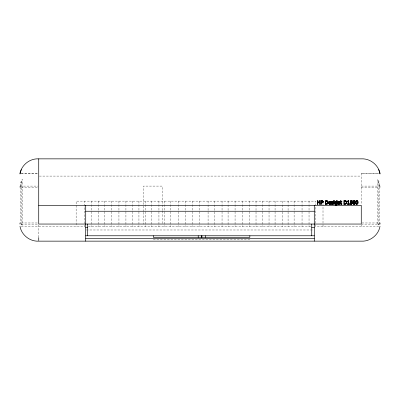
<?xml version="1.0" encoding="UTF-8"?>
<svg xmlns="http://www.w3.org/2000/svg" width="400" height="400" viewBox="0 0 400 400"><rect width="100%" height="100%" fill="white"/><g stroke="black" fill="none" stroke-linecap="round" stroke-linejoin="round"><path stroke-width="0.3" stroke-dasharray="2 1.5" d="M20.17 185.62L20.515 184.675M21.275 224.58L22.275 225.185L22.275 182.01L21.335 183.23L22.275 181.54L22.275 179.125L20.515 182.86L20.515 186.585M379.485 223.79L377.725 225.185L377.725 182.01L378.665 183.23L377.725 181.54L377.725 179.125L379.485 182.86L379.485 186.585M21.25 173.245L38.105 173.245M378.75 173.245L361.27 173.245L361.27 204.665M21.25 173.71L38.105 173.71M361.27 173.71L378.75 173.71M39.355 176.09L361.27 176.09M20 186.095L38.105 186.095M361.27 186.095L378.75 186.095M21.25 187.195L38.105 187.195M361.27 187.195L378.75 187.195M21.25 222.97L38.105 222.97M361.895 222.97L380 222.97M21.25 224.125L38.105 224.125M361.27 224.125L379.375 224.125M21.25 226.295L38.73 226.295M378.75 226.295L361.27 226.295L361.27 224.84M38.73 226.72L84.65 226.72L84.65 201.13M88.285 226.72L310.855 226.72M361.27 226.72L315.705 226.72L315.705 201.13L76.14 201.13L76.14 226.72M86.34 229.985L313.66 229.985M153.335 239.245L249.84 239.245M379.485 184.675L380 186.095M379.485 185.23L379.745 186.215M379.485 187.2L379.485 224.49M378.725 180.94L378.725 224.845M323.005 203.625L323.005 226.72M309.035 201.13L309.035 226.72M302.05 201.13L302.05 226.72M294.115 201.13L294.115 226.72M288.085 201.13L288.085 204.25M288.085 204.875L288.085 226.72M282.37 201.13L282.37 204.25M282.37 204.875L282.37 226.72M275.07 201.13L275.07 226.72M269.035 201.13L269.035 226.72M262.37 201.13L262.37 226.72M256.02 201.13L256.02 204.25M256.02 204.875L256.02 226.72M249.355 201.13L249.355 226.72M242.37 201.13L242.37 226.72M235.07 201.13L235.07 226.72M228.085 201.13L228.085 204.25M228.085 204.875L228.085 226.72M222.05 201.13L222.05 226.72M214.75 201.13L214.75 204.25M214.75 204.875L214.75 226.72M208.085 201.13L208.085 204.25M208.085 204.875L208.085 226.72M199.57 201.13L199.57 226.72M192.27 201.13L192.27 226.72M185.605 201.13L185.605 226.72M178.62 201.13L178.62 226.72M170.685 201.13L170.685 226.72M164.65 201.13L164.65 226.72M162.165 210.41L162.165 186.095L143.435 186.095L143.435 211.655M162.165 211.03L162.165 223.5M158.935 201.13L158.935 226.72M151.635 201.13L151.635 226.72M145.605 201.13L145.605 226.72M143.435 212.28L143.435 224.125M138.935 201.13L138.935 226.72M132.59 201.13L132.59 226.72M125.92 201.13L125.92 226.72M118.935 201.13L118.935 226.72M111.635 201.13L111.635 226.72M104.65 201.13L104.65 226.72M98.62 201.13L98.62 226.72M91.32 201.13L91.32 226.72M38.73 224.865L38.73 237.14M21.275 180.94L21.275 224.845M20.515 187.2L20.515 223.69"/><path stroke-width="0.6" d="M353.3 202.81L353.98 202.39L354.65 202.77M355.6 202.495C355.005 200.995 357.32 199.585 357.83 201.35M357.975 202.94L357.995 202.385M356.11 202.495L356.14 201.755M357.455 203.135L357.485 202.385M352.795 202.71L352.82 202.155M336.595 204.5L336.615 204.07M328.555 202.955L328.575 202.535M337.575 202.955C337.19 201.385 339.915 200.74 339.98 202.44M337.085 204.255L337.02 204.77A0.785 0.755 0 0 1 336.69 205.17C335.68 205.705 335.42 204.56 336.52 204.615M337.07 204.58L337.085 201.485L336.105 201.485L336.105 201.97L336.615 201.97M327.73 202.38L327.595 203.185M346.25 202.87L346.28 202.38M352.29 203.395L352.31 203.035M355.2 203.385L355.225 203.015M323.19 202.005L323.21 201.67M331.295 202.35L331.315 202.07M333.315 203.405L333.245 203.84M328.245 202.385L327.48 204L325.295 204.285L325.295 200.59L327.485 200.875L328.245 202.495M354.665 203.5L354.715 203.035M355.62 202.04L355.895 201.075L356.51 200.65M357.92 203.325L357.975 202.835M351.8 203.035L351.365 203.89L350.08 203.645M355.2 202.83L354.64 202.1L353.31 202.245L353.35 201.855M356.14 201.86L356.24 201.295M357.41 203.38L357.455 203.025M322.64 202.09L322.54 201.235L321.345 201L321.345 202.54L322.48 202.325L322.675 201.51M352.82 202.265L352.895 201.755M332.795 203.655L331.31 203.615L332.235 203.965L332.835 203.465L331.635 202.965L331.295 202.245M332.795 203.76L332.74 203.22L331.335 202.49M329.035 202.64L330.52 202.64L329.035 202.64L329.65 201.8L330.475 202.325M338.055 202.64L339.54 202.64L338.055 202.64L338.675 201.8L339.495 202.325M328.575 202.64L328.645 202.255M333.215 202.1C330.765 201.43 332.62 202.735 333.315 203.51M331.82 202.015L332 202.615M337.6 202.64C337.64 201.47 339.515 201.055 339.92 202.195M20.065 173.435C21.585 164.83 30.03 158.3 38.73 158.855L361.27 158.855C369.97 158.3 378.415 164.83 379.935 173.435M20 173.995L20.515 171.605M380 226.295C378.57 235.015 370.075 241.71 361.27 241.145L38.73 241.145C29.925 241.71 21.43 235.015 20 226.295M349.355 203.92L348.69 203.92L348.69 200.575L347.53 201.08L347.53 201.515L348.205 201.515M348.3 200.575L348.095 201.08L347.53 201.185M20 187.195L20.255 186.215M352.29 203.285L351.59 204.265L350.08 204.155C349.685 202.795 351.49 204.585 351.755 203.37M357.83 203.65L357.92 203.22M353.35 201.965L353.42 201.615M355.2 203.28L355.125 203.63A1.185 1.145 0 0 1 354.695 204.17L353.575 204.28L352.905 203.405M20 173.245L20.645 171.25M323.125 202.22L323.19 201.9M356.18 201.605L356.795 200.915L357.41 201.6M357.35 203.585L357.41 203.275M327.695 202.765L327.435 203.44L326.485 203.865M346.25 202.765L345.99 203.44L345.305 203.825M333.3 203.57L333.035 204.105A1.075 1.035 0 0 1 332.48 204.335L331.285 204.125L331.285 203.51M336.595 204.395L336.445 204.805L335.78 204.87M331.315 202.175L331.92 201.48L333.215 201.615L333.215 202.205L331.82 202.125M352.895 201.865C352.65 199.885 356.37 200.86 354.185 201.06A0.94 0.905 0 0 0 353.65 201.345L353.52 201.515M328.195 202.855L327.195 204.035L325.295 204.18M346.75 202.855L345.75 204.035L343.85 204.18M20.705 171.385L21.275 169.575M354.665 203.395C354.58 204.355 353.11 203.935 353.32 203.045M328.645 202.365C328.755 201.24 330.7 201.025 330.9 202.195M353.42 201.72L353.65 201.24A0.94 0.905 0 0 1 354.185 200.955L354.9 201.03M357.83 203.545C357.495 205.04 355.265 204.235 355.62 202.83M352.225 203.52L351.34 204.23L350.08 204.05M323.02 202.415L323.125 202.115M357.35 203.475L356.6 203.94L356.17 203.255M353.025 201.51L354.075 200.665M331.37 202.02L332.12 201.54L333.215 201.725M346.15 203.08L345.545 203.645L344.345 203.77M329.105 202.34L329.65 201.905L330.36 202.1M338.125 202.34L338.675 201.905L339.38 202.1M354.605 203.535L354.525 203.655A0.615 0.59 0 0 1 354.035 203.86L353.375 203.31M328.755 202.12L329.855 201.52L330.8 201.99M323.02 202.305L322.43 202.855L321.345 202.945M357.7 203.8L356.51 204.225L355.67 203.21M322.575 202.105L321.345 202.435M334.23 202.625L335.34 201.485L335.93 201.485L334.775 202.72L336.085 204.285L335.465 204.285L334.415 202.88L334.23 204.285L333.755 204.285L333.755 200.425L334.23 200.425L334.23 202.73L335.34 201.485M333.155 203.875L333.035 204A1.075 1.035 0 0 1 332.48 204.23L331.285 204.015M357.26 203.64L356.6 203.83L356.24 203.47M356.335 201.235L356.99 201.045L357.345 201.395M334.775 202.72L335.93 201.485M327.435 203.335L325.79 203.77M322.885 202.47L321.345 202.84L321.345 204.285L320.85 204.285L320.85 200.59L322.575 200.71L323.21 201.78M339.95 203.625L338.78 203.935L338.195 203.46M330.93 204.015L329.965 204.24L328.925 203.88M339.95 204.015L338.395 204.15L337.67 203.44M341.85 204.155L340.985 204.18L340.565 203.75M350.235 202.44L351.47 202.44L351.8 203.14M350.72 201.965L351.925 202.17L352.31 203.145M333.755 200.535L334.23 200.535M319.59 200.695L320.09 200.695M348.3 200.685L348.69 200.685M340.51 200.82L340.985 200.82M352.29 201.01L350.72 201.01C349.96 202.705 352.125 201.56 352.285 202.85M321.345 201.105L322.625 201.465M325.79 201.105L327.405 201.52M336.55 201.035L337.09 201.035M344.345 201.105L345.96 201.52M350.72 201.115L352.29 201.115L352.29 200.59L350.235 200.59L350.235 202.545L351.325 202.495L351.79 202.965M347.53 201.405L348.205 201.405L348.205 203.92L347.53 203.92M340.51 201.485L340.19 201.485L340.19 201.97L340.51 201.97M340.985 201.485L341.85 201.485L341.85 201.97L340.985 201.97M335.34 201.59L335.93 201.59M336.105 201.59L337.085 201.59M340.19 201.59L340.51 201.59L340.51 200.71L340.985 200.71L340.985 201.59L341.85 201.59M336.105 201.86L336.615 201.86L336.615 204.175M340.19 201.86L340.51 201.86L340.51 203.46M341.85 201.86L340.985 201.86L340.985 203.25M317.87 201.995L319.59 201.995M317.87 202.53L319.59 202.53M330.98 202.635L330.98 202.985L329.035 202.985L330.98 202.88M340 202.635L340 202.985L338.055 202.985L340 202.88M330.93 203.625L329.575 203.89L329.05 203.1M341.85 203.855L341.185 203.9L340.99 203.46M348.205 203.81L347.53 203.81L347.53 204.285L349.355 204.285L349.355 203.81L348.69 203.81M317.37 204.18L317.87 204.18M319.59 204.18L320.09 204.18M320.85 204.18L321.345 204.18M333.755 204.18L334.23 204.18M334.415 202.88L335.465 204.18L336.085 204.285M347.53 204.18L349.355 204.18M38.73 205.305L361.27 205.305L361.27 224.045L38.73 224.045L38.73 158.855M85.715 211.245L314.285 211.245M85.715 227.375L87.62 227.375M311.745 227.375L314.285 227.375M85.715 235.77L314.285 235.77M85.715 238.46L314.285 238.46M344.7 200.695L346.04 200.98L346.69 201.79M326.145 200.695L327.485 200.98L328.195 202.005M321.79 200.695L322.765 200.92L323.18 201.5M335.75 205.17L336.69 205.065A0.785 0.755 0 0 0 337.02 204.66M332.18 202.675L333.275 203.24M357.085 200.65L357.705 201.09M338.305 203.6C338.82 204.455 340.29 202.825 339.95 204.12L338.395 204.26L337.6 203.165M334.775 202.61L336.085 204.18M329.175 203.46C329.595 204.555 331.28 202.815 330.93 204.12L329.37 204.26L328.645 203.44M353.035 203.7L353.79 204.235L354.695 204.06A1.185 1.145 0 0 0 355.13 203.525M341.05 203.665L341.85 203.745L341.85 204.26L340.845 204.22L340.525 203.565M327.585 201.78L326.955 201.115L325.79 201L325.79 203.875M328.765 203.785L328.58 203.165M338.12 203.295L338.195 203.565M379.355 171.25L380 173.245M379.295 171.385L378.725 169.575M346.14 201.675L346.28 202.485M346.245 202.105L345.715 201.215L344.345 201L344.345 203.875M327.585 201.675L327.69 202.105M357.83 201.245L357.92 201.67M354.7 202.935L354.35 202.345L353.635 202.33L353.31 202.48L353.32 203.15M379.745 186.215L380 187.195M380 173.995L379.485 171.605M330.9 202.085L330.96 202.44M338.07 203.1L338.12 203.4M329.095 203.4L329.035 202.88M352.82 203.04L352.905 203.515M357.41 201.49L357.455 201.85M356.135 203.015L356.17 203.365M339.495 202.215L339.54 202.64M330.475 202.215L330.52 202.64M357.92 201.565L357.975 202.05M346.75 201.9C347.27 203.68 345.36 204.68 343.85 204.285L343.85 200.59L346.04 200.875L346.8 202.495M327.69 201.995L327.73 202.485M355.225 203.12L354.64 201.99L353.31 202.245M354.7 202.83L354.715 203.14M337.575 202.85L337.6 203.27M328.555 202.85L328.58 203.27M338.055 202.88L338.07 203.205M339.98 202.335L340 202.74M330.96 202.335L330.98 202.74M352.795 202.6L352.82 203.15M340.51 203.355L340.525 203.675M357.455 201.74L357.485 202.49M357.975 201.945L357.995 202.49M355.6 202.385L355.62 202.935M356.11 202.385L356.135 203.125M340.985 203.14L340.99 203.565M380 222.97L380 224.125M314.285 205.305L314.285 241.145M311.745 224.045L311.745 235.77M249.84 235.77L249.84 237.35L153.335 237.35L153.335 235.77M205.54 235.77L205.54 237.35M201.91 235.77L201.91 237.35M201.565 235.77L201.565 237.35M198.23 235.77L198.23 237.35M87.62 224.045L87.62 235.77M85.715 205.305L85.715 241.145M38.73 237.56L38.73 240.53M20 222.97L20 224.125M317.87 200.59L317.37 200.59L317.37 204.285L317.87 204.285L317.87 202.42L319.59 202.42L319.59 204.285L320.09 204.285L320.09 200.59L319.59 200.59L319.59 202.105L317.87 202.105L317.87 200.59M337.09 200.565L336.55 200.565L336.55 201.14L337.09 201.14L337.09 200.565"/></g></svg>
